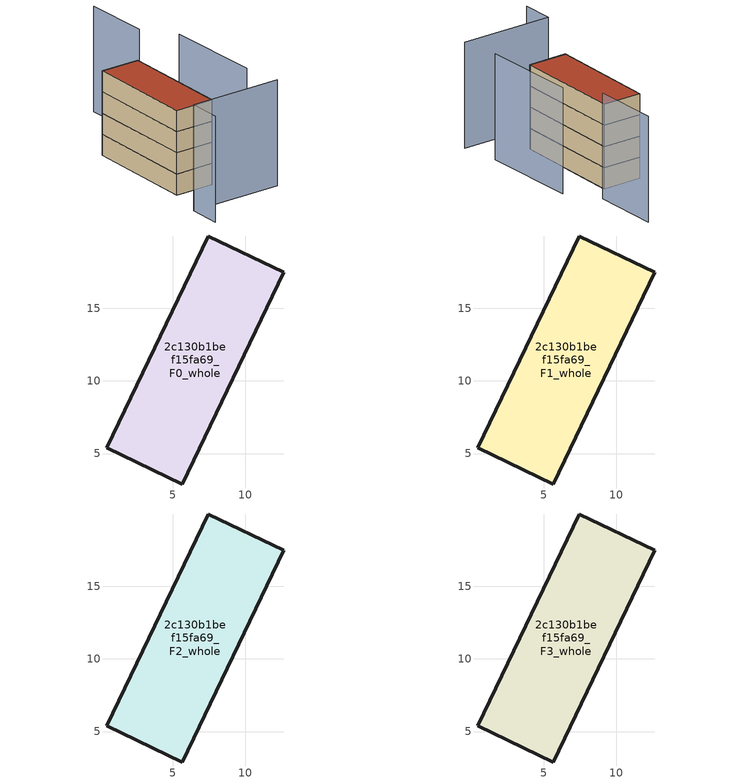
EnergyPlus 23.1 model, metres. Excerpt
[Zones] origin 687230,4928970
2c130b1bef15fa69_F0_whole
 floor ground (EU_floor_Construction): 5.66,2.91 12.65,17.48 7.45,19.97 0.46,5.4 z0
 wall outside (EU_wall_Construction): 0.46,5.4 7.45,19.97 12.65,17.48 5.66,2.91 0.46,5.4 z0:3
2c130b1bef15fa69_F1_whole
 floor to 2c130b1bef15fa69_F0_whole (EU_floor_Construction): 5.66,2.91 12.65,17.48 7.45,19.97 0.46,5.4 z3
 wall outside (EU_wall_Construction): 0.46,5.4 7.45,19.97 12.65,17.48 5.66,2.91 0.46,5.4 z3:6
2c130b1bef15fa69_F2_whole
 floor to 2c130b1bef15fa69_F1_whole (EU_floor_Construction): 5.66,2.91 12.65,17.48 7.45,19.97 0.46,5.4 z6
 wall outside (EU_wall_Construction): 0.46,5.4 7.45,19.97 12.65,17.48 5.66,2.91 0.46,5.4 z6:9
2c130b1bef15fa69_F3_whole
 floor to 2c130b1bef15fa69_F2_whole (EU_floor_Construction): 5.66,2.91 12.65,17.48 7.45,19.97 0.46,5.4 z9
 wall outside (EU_wall_Construction): 0.46,5.4 7.45,19.97 12.65,17.48 5.66,2.91 0.46,5.4 z9:12
 roof outside (EU_roof_Construction): 12.65,17.48 5.66,2.91 0.46,5.4 7.45,19.97 z12
shading: -4.91,-3.11 -2.91,1.08 / -2.91,1.08 9.3,-4.74 / 10.73,0.48 16.48,13.37 / 15.59,18.82 19.5,27.52 z0:15
[Building]
EU S2 Campaign: North Axis=0; Terrain=City; Solar Distribution=FullExterior
[Site:Location]
Bologna: Latitude=44.5; Longitude=11.25; Time Zone=1; Elevation=37
[SizingPeriod:WeatherFileDays]
AnnualSizingPeriod: Begin Month=1; Begin Day of Month=1; End Month=12; End Day of Month=31; Day of Week for Start Day=Monday; Use Weather File Daylight Saving Period=No; Use Weather File Rain and Snow Indicators=No
[MATERIAL]
EU_InternalMass_Material: Roughness=MediumRough; Thickness=0.1; Conductivity=1; Density=1800; Specific Heat=900; Thermal Absorptance=0.9; Solar Absorptance=0.7; Visible Absorptance=0.7
[MATERIAL:NOMASS] Roughness=MediumRough; Thermal Absorptance=0.9; Solar Absorptance=0.7; Visible Absorptance=0.7
Name | Thermal Resistance
EU_wall_NoMass | 0.818544
EU_roof_NoMass | 0.6448
EU_floor_NoMass | 0.806
[CONSTRUCTION]
EU_wall_Construction: EU_wall_NoMass
EU_roof_Construction: EU_roof_NoMass
EU_floor_Construction: EU_floor_NoMass
EU_InternalMass_Construction: EU_InternalMass_Material
[ZONE] Type=1; Multiplier=1; Ceiling Height=autocalculate; Floor Area=autocalculate; Part of Total Floor Area=Yes
Name | Volume
2c130b1bef15fa69_F0_whole | 279.342
2c130b1bef15fa69_F1_whole; 2c130b1bef15fa69_F2_whole; 2c130b1bef15fa69_F3_whole | 279.343
[INTERNALMASS] Construction=EU_InternalMass_Construction; Surface Area=93.1142
Name | Zone or ZoneList
2c130b1bef15fa69_F0_whole_EU_InternalMass | 2c130b1bef15fa69_F0_whole
2c130b1bef15fa69_F1_whole_EU_InternalMass | 2c130b1bef15fa69_F1_whole
2c130b1bef15fa69_F2_whole_EU_InternalMass | 2c130b1bef15fa69_F2_whole
2c130b1bef15fa69_F3_whole_EU_InternalMass | 2c130b1bef15fa69_F3_whole
[OTHEREQUIPMENT] Fuel Type=Electricity; Design Level Calculation Method=Watts/Area; Power per Zone Floor Area=1; Fraction Latent=0; Fraction Radiant=0; Fraction Lost=0; Carbon Dioxide Generation Rate=0; EndUse Subcategory=EU_Step8_InternalGains
Name | Zone or ZoneList or Space or SpaceList | Schedule
EU_Step8_InternalGain_2c130b1bef15fa69_F0_whole_f000 | 2c130b1bef15fa69_F0_whole | EU_Step8_GainSchedule_2c130b1bef15fa69_F0_whole_f000
EU_Step8_InternalGain_2c130b1bef15fa69_F1_whole_f000 | 2c130b1bef15fa69_F1_whole | EU_Step8_GainSchedule_2c130b1bef15fa69_F1_whole_f000
EU_Step8_InternalGain_2c130b1bef15fa69_F2_whole_f000 | 2c130b1bef15fa69_F2_whole | EU_Step8_GainSchedule_2c130b1bef15fa69_F2_whole_f000
EU_Step8_InternalGain_2c130b1bef15fa69_F3_whole_f000 | 2c130b1bef15fa69_F3_whole | EU_Step8_GainSchedule_2c130b1bef15fa69_F3_whole_f000
[ZONEVENTILATION:DESIGNFLOWRATE] Schedule=EU_AlwaysOn; Design Flow Rate Calculation Method=AirChanges/Hour; Air Changes per Hour=0.708969; Ventilation Type=Natural; Fan Pressure Rise=0; Fan Total Efficiency=1; Constant Term Coefficient=1; Temperature Term Coefficient=0; Velocity Term Coefficient=0; Velocity Squared Term Coefficient=0; Minimum Indoor Temperature=-100; Maximum Indoor Temperature=100; Delta Temperature=-100; Minimum Outdoor Temperature=-100; Maximum Outdoor Temperature=100; Maximum Wind Speed=40
Name | Zone or ZoneList or Space or SpaceList
EU_ConstantAir_2c130b1bef15fa69_F0_whole | 2c130b1bef15fa69_F0_whole
EU_ConstantAir_2c130b1bef15fa69_F1_whole | 2c130b1bef15fa69_F1_whole
EU_ConstantAir_2c130b1bef15fa69_F2_whole | 2c130b1bef15fa69_F2_whole
EU_ConstantAir_2c130b1bef15fa69_F3_whole | 2c130b1bef15fa69_F3_whole
[HVACTEMPLATE:THERMOSTAT] Constant Heating Setpoint=20; Constant Cooling Setpoint=50
EU_HeatOnly_2c130b1bef15fa69_F0_whole; EU_HeatOnly_2c130b1bef15fa69_F1_whole; EU_HeatOnly_2c130b1bef15fa69_F2_whole; EU_HeatOnly_2c130b1bef15fa69_F3_whole
[HVACTEMPLATE:ZONE:IDEALLOADSAIRSYSTEM] System Availability Schedule=EU_AlwaysOn; Maximum Heating Supply Air Temperature=50; Minimum Cooling Supply Air Temperature=13; Maximum Heating Supply Air Humidity Ratio=0.0156; Minimum Cooling Supply Air Humidity Ratio=0.0077; Heating Limit=NoLimit; Cooling Limit=NoLimit; Heating Availability Schedule=EU_AlwaysOn; Cooling Availability Schedule=EU_CoolingOff; Dehumidification Control Type=ConstantSensibleHeatRatio; Cooling Sensible Heat Ratio=0.7; Dehumidification Setpoint=60; Humidification Control Type=None; Humidification Setpoint=30; Outdoor Air Method=None; Outdoor Air Flow Rate per Person=0.00944; Outdoor Air Flow Rate per Zone Floor Area=0; Outdoor Air Flow Rate per Zone=0; Demand Controlled Ventilation Type=None; Outdoor Air Economizer Type=NoEconomizer; Heat Recovery Type=None; Sensible Heat Recovery Effectiveness=0.7; Latent Heat Recovery Effectiveness=0.65
Name | Template Thermostat
2c130b1bef15fa69_F0_whole | EU_HeatOnly_2c130b1bef15fa69_F0_whole
2c130b1bef15fa69_F1_whole | EU_HeatOnly_2c130b1bef15fa69_F1_whole
2c130b1bef15fa69_F2_whole | EU_HeatOnly_2c130b1bef15fa69_F2_whole
2c130b1bef15fa69_F3_whole | EU_HeatOnly_2c130b1bef15fa69_F3_whole
[SIZING:ZONE] Zone Cooling Design Supply Air Temperature Input Method=SupplyAirTemperature; Zone Cooling Design Supply Air Temperature=13; Zone Heating Design Supply Air Temperature Input Method=SupplyAirTemperature; Zone Heating Design Supply Air Temperature=50; Zone Cooling Design Supply Air Humidity Ratio=0.008; Zone Heating Design Supply Air Humidity Ratio=0.008; Cooling Design Air Flow Method=DesignDay; Cooling Design Air Flow Rate=0; Cooling Minimum Air Flow per Zone Floor Area=0.000762; Cooling Minimum Air Flow=0; Cooling Minimum Air Flow Fraction=0.2; Heating Design Air Flow Method=DesignDay; Heating Design Air Flow Rate=0; Heating Maximum Air Flow per Zone Floor Area=0.002032; Heating Maximum Air Flow=0.141576; Heating Maximum Air Flow Fraction=0.3; Account for Dedicated Outdoor Air System=No; Dedicated Outdoor Air System Control Strategy=NeutralSupplyAir; Dedicated Outdoor Air Low Setpoint Temperature for Design=autosize; Dedicated Outdoor Air High Setpoint Temperature for Design=autosize; Zone Load Sizing Method=Sensible Load Only No Latent Load; Zone Latent Cooling Design Supply Air Humidity Ratio Input Method=HumidityRatioDifference; Zone Cooling Design Supply Air Humidity Ratio Difference=0.005; Zone Latent Heating Design Supply Air Humidity Ratio Input Method=HumidityRatioDifference; Zone Humidification Design Supply Air Humidity Ratio Difference=0.005
2c130b1bef15fa69_F0_whole; 2c130b1bef15fa69_F1_whole; 2c130b1bef15fa69_F2_whole; 2c130b1bef15fa69_F3_whole
[SCHEDULE:CONSTANT]
Name | Hourly Value
EU_AlwaysOn | 1
EU_CoolingOff | 0
[SCHEDULE:FILE] Column Number=1; Rows to Skip at Top=0; Number of Hours of Data=8760; Column Separator=Comma; Interpolate to Timestep=No; Minutes per Item=60; Adjust Schedule for Daylight Savings=Yes
Name | File
EU_Step8_GainSchedule_2c130b1bef15fa69_F0_whole_f000 | ../../schedules/2c130b1bef15fa69/2c130b1bef15fa69_F0_whole_f000_gain.csv
EU_Step8_GainSchedule_2c130b1bef15fa69_F1_whole_f000 | ../../schedules/2c130b1bef15fa69/2c130b1bef15fa69_F1_whole_f000_gain.csv
EU_Step8_GainSchedule_2c130b1bef15fa69_F2_whole_f000 | ../../schedules/2c130b1bef15fa69/2c130b1bef15fa69_F2_whole_f000_gain.csv
EU_Step8_GainSchedule_2c130b1bef15fa69_F3_whole_f000 | ../../schedules/2c130b1bef15fa69/2c130b1bef15fa69_F3_whole_f000_gain.csv
